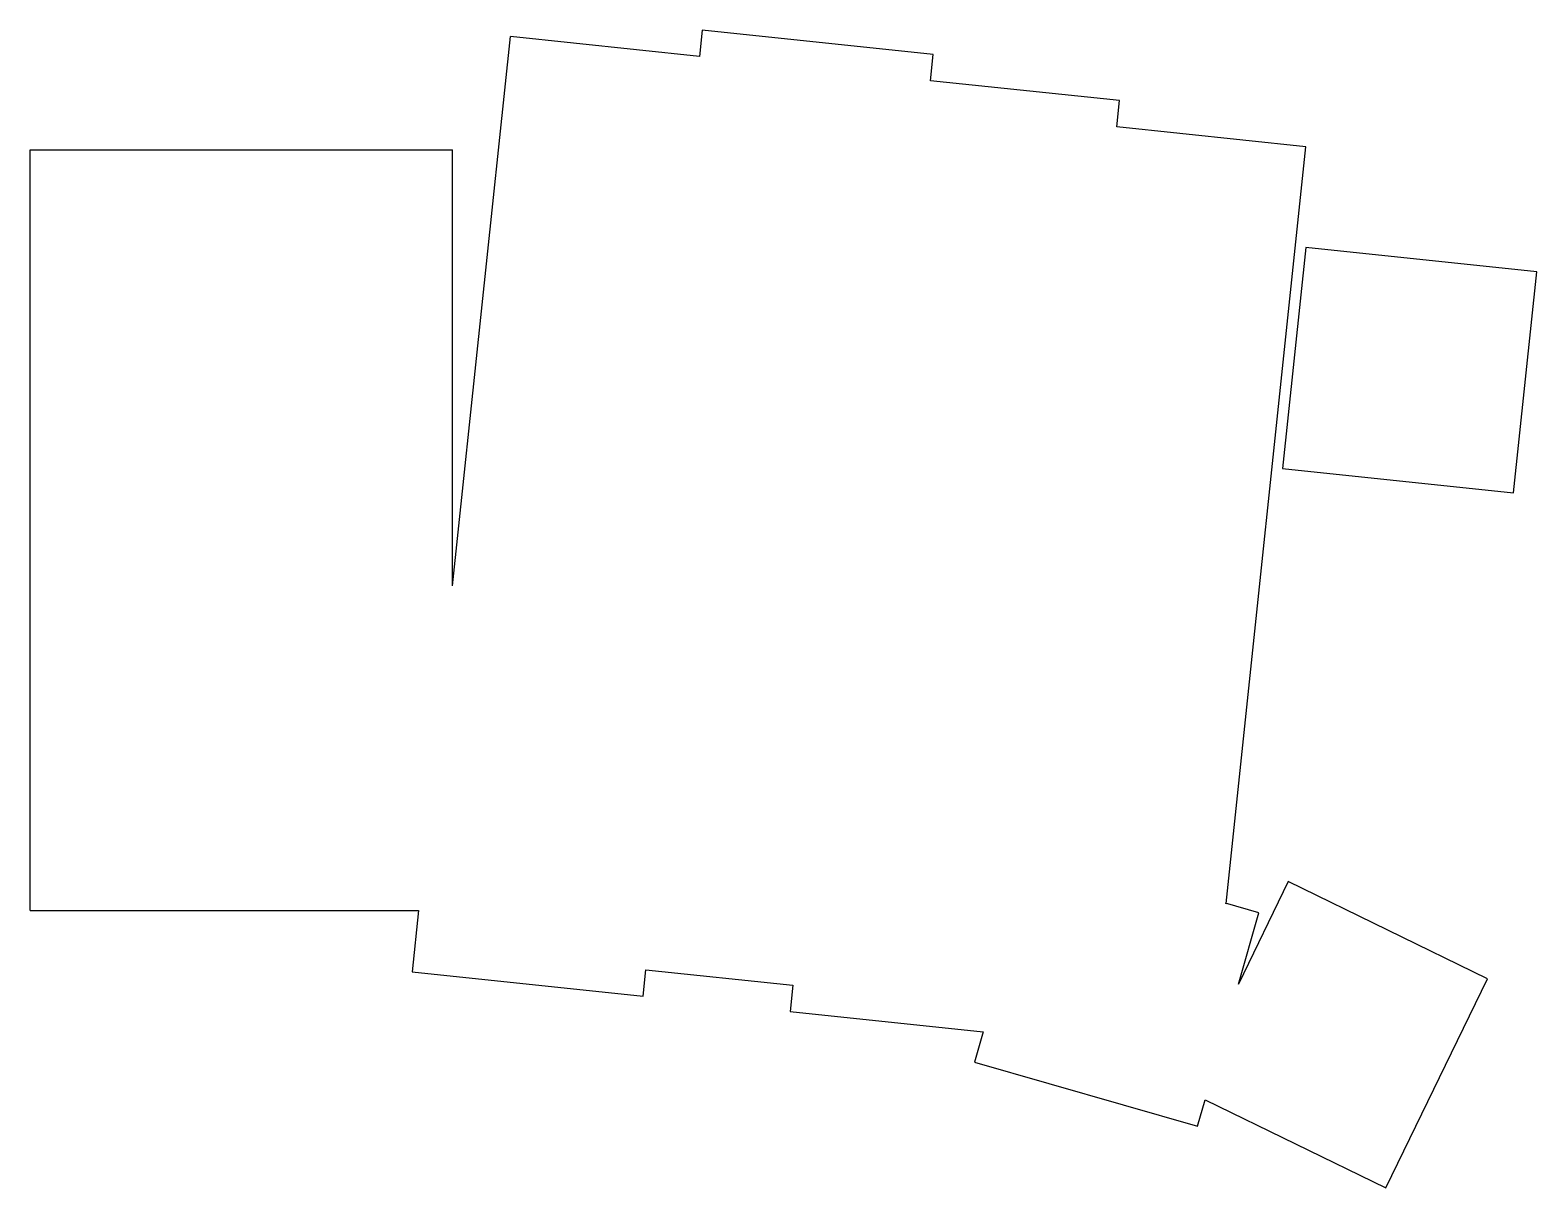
# Model space of a CAD drawing. Header units: millimetres. Extents: x 89 to 232, y -170 to -60.
import ezdxf

# ---------------------------------------------------------------- set-up
doc = ezdxf.new("R2010")
doc.units = ezdxf.units.MM

msp = doc.modelspace()

# ---------------------------------------------------------------- linework, layer by layer
for p, q in [((129, -112.78), (134.47, -60.78)), ((152.37, -62.66), (134.47, -60.78)), ((152.63, -60.18), (152.37, -62.66)), ((174.51, -62.48), (152.63, -60.18)), ((174.25, -64.96), (174.51, -62.48)), ((192.15, -66.84), (174.25, -64.96)), ((191.89, -69.33), (192.15, -66.84)), ((209.79, -71.21), (191.89, -69.33)), ((202.26, -142.82), (209.79, -71.21)), ((89, -143.5), (89, -71.5)), ((89, -71.5), (129, -71.5)), ((129, -112.78), (129, -71.5)), ((209.79, -80.76), (207.59, -101.65)), ((231.67, -83.06), (209.79, -80.76)), ((229.47, -103.95), (231.67, -83.06)), ((207.59, -101.65), (229.47, -103.95)), ((208.13, -140.76), (203.41, -150.45)), ((227.01, -149.97), (208.13, -140.76)), ((89, -143.5), (125.77, -143.5)), ((125.77, -143.5), (125.16, -149.29)), ((202.19, -142.81), (202.26, -142.82)), ((205.34, -143.71), (202.19, -142.81)), ((203.41, -150.45), (205.34, -143.71)), ((125.16, -149.29), (147.04, -151.59)), ((147.04, -151.59), (147.3, -149.11)), ((147.3, -149.11), (161.23, -150.57)), ((161.23, -150.57), (160.97, -153.06)), ((217.36, -169.74), (227.01, -149.97)), ((160.97, -153.06), (179.23, -154.97)), ((179.23, -154.97), (178.41, -157.84)), ((178.41, -157.84), (199.55, -163.9)), ((199.55, -163.9), (200.27, -161.4)), ((200.27, -161.4), (217.36, -169.74))]:
    msp.add_line(p, q)

doc.saveas('drawing.dxf')
